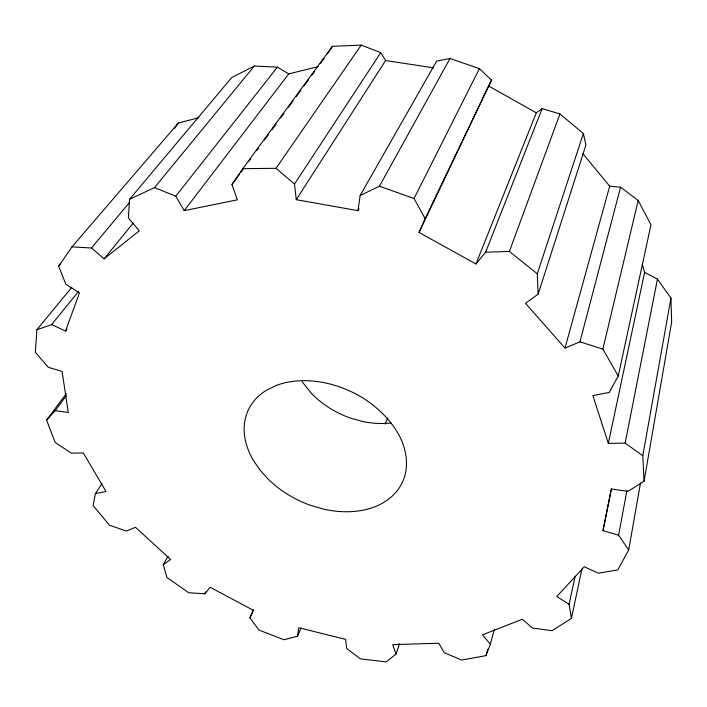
<?xml version="1.0" encoding="UTF-8"?>
<svg xmlns="http://www.w3.org/2000/svg" width="707" height="707" viewBox="0 0 707 707"><rect width="100%" height="100%" fill="white"/><g stroke="black" fill="none" stroke-linecap="round" stroke-linejoin="round"><path stroke-width="1.06" d="M318.23 66.626L288.748 73.89L277.4 67.156L254.334 66.034L231.79 77.487L129.531 199.33L128.382 217.995L139.288 230.835L104.079 258.868L91.459 247.998L71.99 246.876L58.646 266.168L65.831 284.214L79.449 292.875L65.557 330.982L51.593 324.628L36.861 329.762L35.35 352.342L48.315 367.34L62.066 371.387L68.279 412.499L55.217 410.652L46.582 420.135L55.19 442.476L71.283 453.152L83.285 452.931L106.05 491.524L95.41 493.619L93.103 505.567L109.47 525.195L126.447 531.081L135.505 527.298L170.564 559.449L163.282 564.707L166.958 577.513L188.742 592.749L204.8 593.827L210.165 587.287L253.256 610.229L249.916 617.83L259.001 630.096L283.958 639.729L297.567 636.185L301.005 628.063M297.567 636.185L298.769 627.736L345.635 639.358L346.651 648.425L360.384 658.862L386.269 661.893L396 654.081L399.552 643.67M129.531 199.33L154.524 187.594L175.769 196.219L184.235 210.624L237.349 199.851L231.976 184.465L242.801 168.681L332.343 46.344L361.206 45.107L380.737 52.636L294.519 184.041L296.277 199.692L357.989 210.659L360.137 195.539L436.661 61.111L450.014 58.495L479.417 68.65L491.498 80.077L419.057 232.462L475.944 263.967L485.603 252.222L542.172 108.586L559.944 113.977L583.372 133.517L585.926 145.015L538.142 294.147L525.451 303.312L564.999 348.074L579.943 341.843L602.877 349.099L618.236 376.018L609.213 392.42L592.881 395.637L608.329 443.395L625.165 443.086L642.804 455.75L644.05 481.29L627.984 491.347L611.431 489.023L602.983 530.612L618.581 535.208L628.691 549.966L617.785 569.922L598.378 573.174L584.265 566.758L556.816 596.496L569.082 604.291L571.45 618.351L552.034 630.715L532.486 628.019L522.323 619.261L482.448 634.842L490.358 644.165L485.974 655.645L461.751 660.064L444.358 652.773L438.747 643.237L392.703 644.643L396 654.081M644.05 481.29L671.65 322.109L670.943 298.177L657.439 279.124L644.616 272.372L642.23 263.87M628.691 549.966L640.507 482.908M642.804 455.75L670.943 298.177M618.581 535.208L626.906 490.72M625.165 443.086L657.439 279.124M602.983 530.612L611.467 488.422M608.329 443.395L644.616 272.372M571.45 618.351L581.949 568.835M569.082 604.291L575.136 576.285M618.236 376.018L650.97 224.817L638.209 200.479L620.569 187.196L609.69 186.206L582.736 153.507M602.877 349.099L638.209 200.479M579.943 341.843L620.569 187.196M490.358 644.165L494.387 629.292M485.974 655.645L487.715 649.256M564.999 348.074L609.69 186.206M538.142 294.147L537.293 273.812L583.372 133.517M485.603 252.222L509.394 251.453L559.944 113.977M475.944 263.967L536.304 112.828L542.172 108.586M385.121 424.067L387.683 418.023M419.057 232.462L425.11 218.675L491.498 80.077M249.916 617.83L253.645 609.841M425.11 218.675L414.037 198.508L479.417 68.65M204.8 593.827L205.799 591.865M360.137 195.539L379.447 186.224L450.014 58.495M163.282 564.707L168.125 556.038M357.989 210.659L359.068 208.742M296.277 199.692L385.607 60.528L380.737 52.636M95.41 493.619L102.047 483.455M327.306 53.988L332.343 46.344M242.801 168.681L276.013 168.31L361.206 45.107M174.664 128.267L178.358 123.036L198.8 117.715M231.976 184.465L239.77 173.816M241.069 172.04L243.014 169.371M248.855 161.382L250.799 158.721M256.641 150.732L258.594 148.063M264.436 140.074L268.324 134.745M272.222 129.416L276.119 124.087M280.661 117.875L283.905 113.438M288.447 107.217L292.99 101.004M296.233 96.567L300.775 90.346M304.028 85.909L308.57 79.697M311.814 75.251L314.412 71.707M320.253 63.71L324.142 58.381M46.582 420.135L66.255 393.675M55.217 410.652L66.378 395.602M184.235 210.624L288.748 73.89M175.769 196.219L277.4 67.156M65.557 330.982L66.918 329.25M104.079 258.868L133.208 223.005M51.593 324.628L78.601 291.328M36.861 329.762L71.752 287.325M154.524 187.594L254.334 66.034M91.459 247.998L129.567 202.423M58.646 266.168L60.793 263.658M71.99 246.876L178.358 123.036M385.607 60.528L433.488 67.845M379.447 186.224L414.037 198.508M489.005 86.227L536.304 112.828M509.394 251.453L537.293 273.812M276.013 168.31L294.519 184.041M302.145 381.727L311.336 393.304A78.389 59.388 25.2 0 0 350.566 418.111L361.843 421.301A78.389 59.388 25.2 0 0 391.051 422.989M276.649 385.324L266.892 389.99A85.087 60.369 25.2 0 0 253.371 460.372L259.884 469.899L267.882 478.851A85.087 60.369 25.2 0 0 310.514 505.319L322.657 508.899A85.087 60.369 25.2 0 0 399.446 435.998C391.298 420.656 378.616 408.231 364.158 398.801A85.087 60.369 25.2 0 0 276.649 385.324"/></g></svg>
